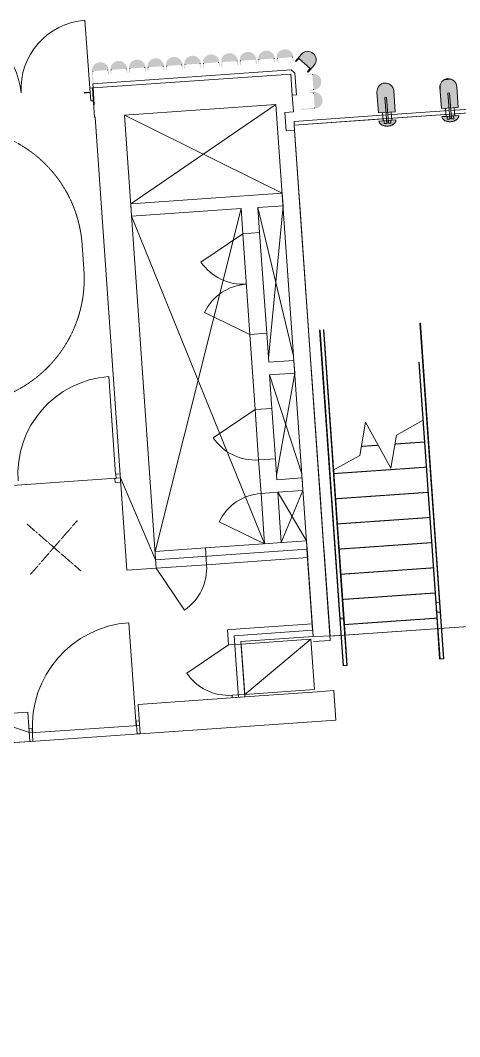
# Model space of a CAD drawing. Header units: millimetres. Extents: x 306 to 836129804, y -168137 to 818603917.
# Drawn here: x 833824092 to 833829312, y 817954730 to 817966816 of the extents above; entities that cross this region are included whole.
import ezdxf

# ---------------------------------------------------------------- set-up
doc = ezdxf.new("R2010")
doc.units = ezdxf.units.MM
doc.header["$LTSCALE"] = 3
doc.linetypes.add('HIDDEN', pattern=[0.375, 0.25, -0.125])
doc.linetypes.add('Overhead', pattern=[1.7999999999999998, 1.2, -0.6])
for name, color, linetype, lineweight in [('A-000-M_MASS', 251, 'Continuous', 13), ('A-010-M_LINE', 251, 'Continuous', 13), ('A-200-M_WALL_EXT', 251, 'Continuous', 13), ('A-200-M_WALL_INT', 251, 'Continuous', 13), ('A-214-M_CURT_WALL', 251, 'Continuous', 13), ('A-215-M_CURT_PANEL', 251, 'Continuous', 13), ('A-242-M_STAIR', 251, 'Continuous', 13), ('A-242-MB_STAIR', 251, 'Continuous', 13), ('A-325-M_DOOR', 251, 'Continuous', 13), ('A-325-M_DOOR__FRAME', 251, 'Continuous', 13), ('A-770-ME_FFE_SA', 251, 'Continuous', 13), ('A-770-MH_FFE_SA', 251, 'Overhead', 13), ('A-810-M_ROOMS', 251, 'Continuous', 13), ('Z-060-M_DETAIL', 253, 'Continuous', 5), ('Z-060-M_LINE_MEDIUM', 253, 'Continuous', 9)]:
    doc.layers.add(name, color=color, linetype=linetype, lineweight=lineweight)
doc.layers.add('UAJ-00XREF', color=7, linetype='Continuous')
doc.layers.get('A-770-ME_FFE_SA').off()
pattern_1 = [(45, (0, 0), (-898.0256121069153, 898.0256121069154), []), (45, (317.5, 0), (1.13686837721616e-13, 1796.051224213831), []), (45, (-317.5, 0), (1.13686837721616e-13, 1796.051224213831), [])]

# ---------------------------------------------------------------- blocks, each defined once
blk = doc.blocks.new('System Panel - ARC_Glazed-33040124-0300')
at = {"layer": 'A-215-M_CURT_PANEL', "lineweight": 9}
for p, q in [((-365.0000000000005, 44), (364.9999999999981, 44)), ((364.9999999999981, 0), (-365.0000000000005, 0))]:
    blk.add_line(p, q, dxfattribs=at)
blk = doc.blocks.new('System Panel - ARC_Glazed-39743040-0300')
at = {"layer": 'A-215-M_CURT_PANEL', "lineweight": 9}
for p, q in [((-538.7498647432294, 43.99999999999133), (548.7498647432247, 43.99999999999133)), ((548.7498647432247, -8.662937034387142e-12), (-538.7498647432294, -8.662937034387142e-12))]:
    blk.add_line(p, q, dxfattribs=at)
blk = doc.blocks.new('ARC_TFP_FS_HR_DISPLAY - ARC_TFP_FS_HR_800x600 _DEEP_-26280763-0300')
at = {"layer": 'Z-060-M_DETAIL'}
for p, q in [((300.0000000000269, 29.99999999998654), (-299.9999999999745, 859.9999999999908)), ((300.0000000000254, 859.9999999999905), (-299.9999999999745, 859.9999999999894)), ((-299.9999999999745, 859.9999999999894), (-299.999999999973, 29.99999999998776)), ((300.0000000000269, 29.99999999998884), (300.0000000000254, 859.9999999999905)), ((-299.999999999973, 29.99999999998778), (300.0000000000269, 29.99999999998884))]:
    blk.add_line(p, q, dxfattribs=at)
blk = doc.blocks.new('System Panel - ARC_Glazed-39743039-0300')
at = {"layer": 'A-215-M_CURT_PANEL', "lineweight": 9}
for p, q in [((-548.7470405482986, 44.00000000000866), (548.7470405483006, 44.00000000000866)), ((-548.7470405482986, 8.662937034387142e-12), (-548.7470405482986, 44.00000000000866)), ((548.7470405483006, 8.662937034387142e-12), (-548.7470405482986, 8.662937034387142e-12))]:
    blk.add_line(p, q, dxfattribs=at)
blk = doc.blocks.new('Circular Mullion - Type A-25919436-0300')
at = {"layer": 'Z-060-M_DETAIL'}
h = blk.add_hatch(dxfattribs=at)
h.set_pattern_fill('FP_70', color=256, style=0, pattern_type=2)
h.set_pattern_definition([(315, (-27657.878, 44498.751), (502.8943427798726, 502.8943427798727), []), (315, (-27657.878, 43736.751), (502.8943427798726, 502.8943427798727), [])])
h.paths.add_polyline_path([(10.00000000004104, 23.17112352666145), (10.00000000004104, -73.4998712204604), (-9.999999999963075, -73.4998712204604), (-9.999999999963075, 23.17112352666145), (2.598881110316143e-11, 23.17112352666145)], flags=0)
at = {"layer": 'Z-060-M_LINE_MEDIUM', "lineweight": 5}
h = blk.add_hatch(color=256, dxfattribs=at)
h.paths.add_polyline_path([(1.732587406877428e-11, 90.00000001583271), (34.6894198732572, 85.54322691699576), (39.99999999979166, 84.43287167321083), (65.22471225430509, 73.26044436054099), (84.64927372088019, 58.56363815569648), (94.47063019780686, 44.92523720622949), (100.0000000000119, 23.17112352666145), (-99.82747561821184, 24.34061354429573), (-94.47063019778086, 44.92523720617751), (-80.73237465315644, 62.67560979330415), (-61.54927534274319, 75.76913268957018), (-34.68941987334383, 85.54322691699576), (-20.18908384257627, 88.575009465198)], flags=0)
h.paths.add_polyline_path([(100.0000000000726, -73.4998712204604), (100.0000000000726, -323.4998712204383), (96.59112935839883, -349.381584404035), (86.59778810531371, -373.4992455718178), (70.6994341217074, -394.2090690388694), (49.96666465780684, -410.1024115989132), (25.74368737775503, -420.0924538493915), (0.02095546628165721, -423.4789157503048), (-25.85552537013755, -420.0722124194056), (-49.96856680048818, -410.0842636288739), (-70.67490489995694, -394.1957315828998), (-86.5634369458878, -373.4893934834657), (-96.55138573640214, -349.3763520531151), (-99.95734983799785, -323.5054862207891), (-99.95808906730133, -323.4046191007887), (-99.95808906730133, -73.4998712204604), (75.4144642438087, -73.4998712204604)], flags=0)
at = {"layer": 'Z-060-M_DETAIL'}
for p, q in [((-99.99999999997624, 23.17112352671397), (99.99999999997627, 23.17112352671336)), ((-51.68860321944264, -73.49987121655433), (-51.68860321944249, 23.17112352671378)), ((-10.00000000000091, 57.49999997706639), (-39.47461526813395, 57.49999997706639)), ((-39.47461526813395, 57.49999997706639), (-39.47461526813395, 23.17112352671354)), ((-39.47461526813396, 23.17112352671354), (-10.00000000000092, 23.17112352671354)), ((-10.00000000000092, 23.17112352671354), (-10.00000000000091, 57.49999997706639)), ((39.47461526813277, 57.49999997706622), (9.999999999999723, 57.49999997706622)), ((9.999999999999723, 57.49999997706622), (9.999999999999723, 23.17112352671338)), ((9.999999999999723, 23.17112352671338), (39.47461526813276, 23.17112352671338)), ((39.47461526813276, 23.17112352671338), (39.47461526813277, 57.49999997706622)), ((51.68860321944264, -73.49987121655433), (51.68860321944249, 23.17112352671378)), ((99.9999999999994, -73.49987121655485), (-99.95808906732935, -73.49987121655421)), ((-99.95808906732935, -73.49987121655421), (-99.95808906732977, -323.4998712165687)), ((99.99999999999899, -323.4998712165698), (99.9999999999994, -73.49987121655485))]:
    blk.add_line(p, q, dxfattribs=at)
for centre, radius, start, end in [((-44.890507773101, 20.74339575462831), 55.16294041872118, 130.522409001306, 177.4775909986924), ((-10.94259742442596, -18.97303552589808), 107.4109598137418, 105.6955389743651, 130.5224090013057), ((0.3943305912752189, -59.31749932566998), 149.3180200318518, 90.1513113077056, 105.6955389743648), ((-0.3943305912753711, -59.31749932567076), 149.3180200318525, 74.3044610256348, 89.84868869229396), ((10.9425974244245, -18.97303552590065), 107.4109598137446, 49.47759099869416, 74.30446102563411), ((44.89050777310097, 20.74339575462838), 55.16294041872113, 2.522409001306499, 49.47759099869349), ((0.0209554663346331, -323.4998712165689), 99.97904453366445, 179.9999999999999, 359.9999999999991)]:
    blk.add_arc(centre, radius, start, end, dxfattribs=at)
at = {"layer": 'Z-060-M_LINE_MEDIUM'}
for p, q in [((9.999999999999698, 52.50012878340229), (-10.00000000000091, 52.50012878340229)), ((-10.00000000000091, 52.50012878340229), (-10.00000000000091, -252.4999025251599)), ((9.999999999999698, -252.4999025251599), (9.999999999999698, 52.5001287834023)), ((-10.00000000000091, -252.4999025251599), (9.999999999999698, -252.4999025251599))]:
    blk.add_line(p, q, dxfattribs=at)
blk = doc.blocks.new('Circular Mullion - CERAMIC_MULLIONS LEARNING CENTER-29521300-0300')
at = {"layer": 'Z-060-M_DETAIL'}
h = blk.add_hatch(dxfattribs=at)
h.set_pattern_fill('FP_71', color=256, style=0, pattern_type=2)
h.set_pattern_definition([(315, (-27657.878, 44498.751), (141.4213562373095, 141.4213562373095), [])])
h.paths.add_polyline_path([(94.80974014926271, 44.00010708361156), (99.13064840057874, 31.77434472728151), (96.0501637970547, 40.61609173254069)], flags=0)
h.paths.add_polyline_path([(70.6994341217074, -394.2090690388694), (75.4144642438087, -388.0736369808294), (70.71067811872659, -394.2105493391475)], flags=0)
h.paths.add_polyline_path([(-99.95808906730133, -73.4998712204604), (-99.95808906730133, -323.5053888993966), (-93.65821947895763, -356.3610732700491), (-86.55009949002213, -373.5067751943738), (-70.64418573457786, -394.2193032275781), (-49.88969454236248, -410.1169335879194), (-25.70177644492317, -420.0924538493915), (0.02095546628165721, -423.4789157503048), (25.89743630283081, -420.0722124194056), (50.0104777331901, -410.0842636288566), (49.97137428970498, -410.1142687563719), (25.8566090161775, -420.0957840643266), (-0.1591725988399503, -423.4789157503048), (-25.96583082791963, -420.0576904303647), (-50.08826633402268, -410.0346824586759), (-70.78955037048502, -394.1077610193298), (-86.65784098642132, -373.3663637425502), (-96.61282405570789, -349.2280268294209), (-99.99999999994262, -323.3434574865898), (-99.99999999994262, -73.4998712204604)], flags=0)
at = {"layer": 'A-214-M_CURT_WALL', "lineweight": 9}
for p, q in [((-100.0000000000005, 22.50012877897782), (-10.00000000000052, 22.50012877897753)), ((9.999999999999503, 22.50012879486253), (100.0000000000393, 22.50012879486224))]:
    blk.add_line(p, q, dxfattribs=at)
for centre, radius, start, end in [((-51.36566562329102, 22.61907041885472), 48.63447982017784, 153.7925304166276, 177.9590201828753), ((-51.36566562329102, 22.61907041885472), 48.63447982017785, 147.1683297927013, 150.7997914314532), ((-32.8585575389156, 10.6775695195554), 70.65974924814888, 125.0085562816213, 130.3805405187046), ((-9.628265076056904, -22.48818389875083), 111.1518927788864, 120.1410935323294, 125.0085562816202), ((-9.628265076056904, -22.48818389875083), 111.1518927788864, 108.215754061516, 116.613616184744), ((0.6958148044913709, -61.65317019035654), 151.6547664621401, 100.5508064285576, 104.7675096357938), ((0.6958148044913709, -61.65317019035654), 151.6547664621401, 90.26288254847793, 97.51519609213588), ((-0.6958148044913709, -61.65317019035654), 151.6547664621401, 82.48480390786256, 89.73711745152028), ((-0.6958148044913709, -61.65317019035654), 151.65476646214, 75.23249036420486, 79.44919357179992), ((9.628265076056904, -22.48818389875083), 111.1518927788863, 63.38638381531918, 71.78424593890666), ((9.628265076056904, -22.48818389875083), 111.1518927788863, 54.99144371837841, 59.85890646758071), ((32.8585575389156, 10.6775695195554), 70.65974924814891, 49.61945948136208, 54.99144371837755), ((51.36566562329102, 22.61907041885472), 48.63447982017777, 29.20020856655209, 32.8316702072964), ((51.36566562329102, 22.61907041885472), 48.63447982017779, 2.040979795054851, 26.20746958592857)]:
    blk.add_arc(centre, radius, start, end, dxfattribs=at)
blk = doc.blocks.new('Circular Mullion - Type A-V116-0300')
at = {"layer": 'Z-060-M_DETAIL'}
h = blk.add_hatch(dxfattribs=at)
h.set_pattern_fill('FP_72', color=256, style=0, pattern_type=2)
h.set_pattern_definition([(315, (-28407.878, 44498.751), (502.8943427798726, 502.8943427798727), []), (315, (-28407.878, 43736.751), (502.8943427798726, 502.8943427798727), [])])
h.paths.add_polyline_path([(10.00000000001505, 23.17112352666145), (10.00000000001505, -73.4998712204604), (-9.999999999945748, -73.4998712204604), (-9.999999999945748, 23.17112352666145), (3.465174813754857e-11, 23.17112352666145)], flags=0)
at = {"layer": 'Z-060-M_LINE_MEDIUM', "lineweight": 5}
h = blk.add_hatch(color=256, dxfattribs=at)
h.paths.add_polyline_path([(5.197762220632285e-11, 90.00000001583271), (34.68941987330052, 85.54322691699576), (39.99999999978299, 84.43287167322815), (65.22471225431376, 73.26044436054099), (84.64927372065495, 58.5636381559737), (94.4706301978675, 44.92523720610821), (100.0000000000033, 23.17112352666145), (-99.8274756182205, 24.34061354419178), (-94.4706301977722, 44.92523720619484), (-80.73237465317378, 62.67560979330415), (-61.54927534271719, 75.76913268957018), (-34.68941987330918, 85.54322691699576), (-20.18908384257627, 88.57500946521532)], flags=0)
h.paths.add_polyline_path([(100.0000000000726, -73.4998712204604), (100.0000000000726, -323.4998712204383), (96.59112935841615, -349.3815844040523), (86.59778810533103, -373.4992455718351), (70.69943412171607, -394.2090690388694), (49.96666465778952, -410.1024115989132), (25.74368737785899, -420.0924538493915), (0.02095546635962364, -423.4789157503048), (-25.85552537007691, -420.0722124194056), (-49.96856680048818, -410.0842636288739), (-70.67490489987897, -394.1957315829864), (-86.56343694587913, -373.4893934834483), (-96.55138573644545, -349.3763520529938), (-99.95734983798052, -323.5054862207891), (-99.95808906729268, -323.4046191007714), (-99.95808906729268, -73.4998712204604), (10.00000000005837, -73.4998712204604)], flags=0)
at = {"layer": 'Z-060-M_DETAIL'}
for p, q in [((-99.99999999997624, 23.17112352671397), (99.99999999997627, 23.17112352671336)), ((-51.68860321944264, -73.49987121655433), (-51.68860321944249, 23.17112352671378)), ((-10.00000000000091, 57.49999997706639), (-39.47461526813395, 57.49999997706639)), ((-39.47461526813395, 57.49999997706639), (-39.47461526813395, 23.17112352671354)), ((-39.47461526813396, 23.17112352671354), (-10.00000000000092, 23.17112352671354)), ((-10.00000000000092, 23.17112352671354), (-10.00000000000091, 57.49999997706639)), ((39.47461526813277, 57.49999997706622), (9.999999999999723, 57.49999997706622)), ((9.999999999999723, 57.49999997706622), (9.999999999999723, 23.17112352671338)), ((9.999999999999723, 23.17112352671338), (39.47461526813276, 23.17112352671338)), ((39.47461526813276, 23.17112352671338), (39.47461526813277, 57.49999997706622)), ((51.68860321944264, -73.49987121655433), (51.68860321944249, 23.17112352671378)), ((99.9999999999994, -73.49987121655485), (-99.95808906732935, -73.49987121655421)), ((-99.95808906732935, -73.49987121655421), (-99.95808906732977, -323.4998712165687)), ((99.99999999999899, -323.4998712165698), (99.9999999999994, -73.49987121655485))]:
    blk.add_line(p, q, dxfattribs=at)
for centre, radius, start, end in [((-44.890507773101, 20.74339575462831), 55.16294041872118, 130.522409001306, 177.4775909986924), ((-10.94259742442596, -18.97303552589808), 107.4109598137418, 105.6955389743651, 130.5224090013057), ((0.3943305912752189, -59.31749932566998), 149.3180200318518, 90.1513113077056, 105.6955389743648), ((-0.3943305912753711, -59.31749932567076), 149.3180200318525, 74.3044610256348, 89.84868869229396), ((10.9425974244245, -18.97303552590065), 107.4109598137446, 49.47759099869416, 74.30446102563411), ((44.89050777310097, 20.74339575462838), 55.16294041872113, 2.522409001306499, 49.47759099869349), ((0.0209554663346331, -323.4998712165689), 99.97904453366445, 179.9999999999999, 359.9999999999991)]:
    blk.add_arc(centre, radius, start, end, dxfattribs=at)
at = {"layer": 'Z-060-M_LINE_MEDIUM'}
for p, q in [((9.999999999999698, 52.50012878340229), (-10.00000000000091, 52.50012878340229)), ((-10.00000000000091, 52.50012878340229), (-10.00000000000091, -252.4999025251599)), ((9.999999999999698, -252.4999025251599), (9.999999999999698, 52.5001287834023)), ((-10.00000000000091, -252.4999025251599), (9.999999999999698, -252.4999025251599))]:
    blk.add_line(p, q, dxfattribs=at)
blk = doc.blocks.new('Circular Mullion - CERAMIC_MULLIONS LEARNING CENTER-V117-0300')
at = {"layer": 'Z-060-M_DETAIL'}
h = blk.add_hatch(dxfattribs=at)
h.set_pattern_fill('FP_73', color=256, style=0, pattern_type=2)
h.set_pattern_definition([(315, (-28407.878, 44498.751), (141.4213562373095, 141.4213562373095), [])])
h.paths.add_polyline_path([(94.8097401492887, 44.00010708355958), (99.13064840059606, 31.77434472726418), (96.05016379706335, 40.61609173252337)], flags=0)
h.paths.add_polyline_path([(-9.999999999945748, 23.17112352666145), (-9.999999999945748, 22.50012877889403), (-10.09263325283798, 23.17112352666145)], flags=0)
h.paths.add_polyline_path([(-99.99999999994262, -73.4998712204604), (-99.95808906729268, -73.4998712204604), (-99.95808906729268, -323.5053888993966), (-96.54663346422846, -349.3878250530295), (-86.55009948997015, -373.5067751944085), (-70.64418573457786, -394.2193032275781), (-49.88969454223254, -410.1169335879368), (-25.70177644508776, -420.0924538493915), (0.02095546635962364, -423.4789157503048), (25.89743630282214, -420.0722124194056), (50.01047773326807, -410.084263628822), (70.71681583267619, -394.1957315829345), (70.69795381897771, -394.2203130377511), (49.97137428973097, -410.1142687563719), (25.85660901611686, -420.0957840643612), (-0.1591725987619839, -423.4789157503048), (-25.96583082780701, -420.057690430382), (-50.08826633395338, -410.0346824586932), (-70.78955037038106, -394.1077610194164), (-86.657840986404, -373.3663637425502), (-96.61282405572523, -349.2280268293516), (-99.99999999994262, -323.3434574865898)], flags=0)
at = {"layer": 'A-214-M_CURT_WALL', "lineweight": 9}
for p, q in [((-100.0000000000005, 22.50012877897782), (-10.00000000000052, 22.50012877897753)), ((9.999999999999503, 22.50012879486253), (100.0000000000393, 22.50012879486224))]:
    blk.add_line(p, q, dxfattribs=at)
for centre, radius, start, end in [((-51.36566562329102, 22.61907041885472), 48.63447982017784, 153.7925304167177, 177.9590201826545), ((-51.36566562329102, 22.61907041885472), 48.63447982017785, 147.1683297927013, 150.7997914313182), ((-32.8585575389156, 10.6775695195554), 70.6597492481489, 125.0085562816212, 130.3805405186638), ((-9.628265076056904, -22.48818389875083), 111.1518927788864, 120.1410935325034, 125.0085562816202), ((-9.628265076056904, -22.48818389875083), 111.1518927788865, 108.2157540613271, 116.6136161845968), ((0.6958148044913709, -61.65317019035654), 151.6547664621401, 100.550806428008, 104.7675096357938), ((0.6958148044913709, -61.65317019035654), 151.6547664621401, 90.26288254847793, 97.51519609213588), ((-0.6958148044913709, -61.65317019035654), 151.6547664621401, 82.48480390786256, 89.73711745152028), ((-0.6958148044913709, -61.65317019035654), 151.65476646214, 75.23249036420486, 79.44919357070465), ((9.628265076056904, -22.48818389875083), 111.1518927788863, 63.3863838153209, 71.78424593900574), ((9.628265076056904, -22.48818389875083), 111.1518927788863, 54.99144371837841, 59.85890646758596), ((32.8585575389156, 10.6775695195554), 70.6597492481489, 49.61945948108166, 54.99144371837755), ((51.36566562329102, 22.61907041885472), 48.63447982017777, 29.20020856634954, 32.83167020729639), ((51.36566562329102, 22.61907041885472), 48.63447982017779, 2.040979794432479, 26.20746958608607)]:
    blk.add_arc(centre, radius, start, end, dxfattribs=at)
blk = doc.blocks.new('Circular Mullion - Type A_150mm Profile-25928163-0300')
at = {"layer": 'A-214-M_CURT_WALL'}
blk.add_hatch(color=256, dxfattribs=at).paths.add_polyline_path([(-99.99999999999459, 1.732587406877428e-11), (-89.99999999997954, 1.732587406877428e-11), (-89.99999999997954, -49.49999999991078), (90.0000000000142, -49.49999999984148), (90.0000000000142, 6.930349627509713e-11), (100.0000000000292, 6.930349627509713e-11), (99.27232293961792, -55.52725602435044), (93.70053260359354, -82.86393090442725), (86.60254037845762, -99.99999999999459), (70.71067811865728, -120.7106781186806), (50.00000000005794, -136.6025403784636), (17.95941910972619, -147.6355976189579), (-7.144528132050119, -149.0594050273039), (-25.8819045102267, -146.5925826288899), (-50.00000000002328, -136.6025403784289), (-73.91338802573514, -116.5368253058594), (-89.99999999997954, -91.79780690400717), (-96.5925826289013, -75.88190451023266), (-99.99999999999459, -34.35722604694688), (-99.99999999999459, -15.99999999990973)], flags=0)
blk = doc.blocks.new('Circular Mullion - CERAMIC TUBES 150mm-V183-0300')
at = {"layer": 'A-214-M_CURT_WALL', "lineweight": 9}
for centre, radius, start, end in [((-86.99999999999991, -46.49999999992777), 3.000000000000032, 180.0000000000002, 269.9999999999997), ((87.00000000000024, -46.49999999992732), 2.999999999999929, 269.9999999999999, 0)]:
    blk.add_arc(centre, radius, start, end, dxfattribs=at)
blk = doc.blocks.new('Circular Mullion - Type A_150mm Profile-28038416-0300')
at = {"layer": 'A-214-M_CURT_WALL'}
blk.add_hatch(color=256, dxfattribs=at).paths.add_polyline_path([(-99.99999999997726, -15.99999999985776), (-99.99999999997726, 0), (-89.99999999996221, 6.930349627509713e-11), (-89.99999999996221, -49.49999999984148), (90.0000000000142, -49.49999999984148), (90.0000000000142, 115.0000000000778), (100.0000000000292, 115.0000000000778), (100.0000000000292, -49.99999999991933), (93.70053260361088, -82.8639309043926), (86.60254037847494, -99.99999999989063), (70.71067811865728, -120.7106781185073), (50.00000000005794, -136.6025403784289), (17.95941910972619, -147.635597618906), (1.732587406877428e-11, -149.9999999999139), (-25.88190451019204, -146.592582628838), (-49.99999999998863, -136.6025403784463), (-73.91338802556189, -116.536825305998), (-89.99999999996221, -91.79780690400717), (-96.5925826289013, -75.88190451018068), (-99.99999999997726, -49.49999999984148), (-99.99999999997726, -19.6835494208116)], flags=0)
blk = doc.blocks.new('Circular Mullion - CERAMIC TUBES 150mm_End Cap_Left_-V191-0300')
at = {"layer": 'A-214-M_CURT_WALL', "lineweight": 9}
for centre, radius, start, end in [((-87.00000000000014, -46.49999999992583), 2.999999999999915, 180.0000000000003, 270.0000000000007), ((87.00000000000001, -46.49999999992628), 3.000000000000028, 270.0000000000007, 0)]:
    blk.add_arc(centre, radius, start, end, dxfattribs=at)
blk = doc.blocks.new('Circular Mullion - Type A-25928776-0300')
at = {"layer": 'A-214-M_CURT_WALL'}
blk.add_hatch(color=256, dxfattribs=at).paths.add_polyline_path([(-99.99999999987331, -0.2301613650054151), (-89.99999999991023, -0.2301613650054151), (-89.99999999990158, -49.49999999989345), (90.00000000010083, -47.37867965634396), (90.00000000011815, 1.732587406877428e-11), (100.0000000001332, -3.465174813754857e-11), (100.0000000001245, -109.2898029645502), (96.59258262894461, -135.1717074748982), (86.60254037845762, -159.2898029646775), (63.85217220866767, -185.2631977652405), (50.00000000014457, -195.8923433429905), (25.8819045103653, -205.8823855934862), (9.529230737825856e-11, -209.2898029645968), (-25.88190451015739, -205.8823855934862), (-55.31443440119067, -191.814434401073), (-70.71067811856199, -180.0004810832249), (-86.60254037836232, -159.2898029645735), (-96.59258262882334, -135.1717074748289), (-99.99999999985599, -109.2898029645676), (-99.99999999989063, -38.15701349298433)], flags=0)
at = {"layer": 'Z-060-M_DETAIL'}
for p, q in [((99.99999999999555, 5.431255445387251e-12), (89.99999999998367, 5.380496048701389e-12)), ((89.99999999998367, 5.380496048701389e-12), (89.99999999998374, -49.49999999989102)), ((99.99999999999572, -109.2898029645616), (99.99999999999555, 5.431255445387251e-12)), ((-90.00000000002105, -0.2301613650025556), (-100.0000000000021, -0.2301613650026064)), ((-100.0000000000021, -0.2301613650025895), (-100.0000000000019, -109.2898029645606)), ((-90.00000000002098, -49.49999999989102), (-90.00000000002105, -0.2301613650025556)), ((89.99999999998371, -49.49999999989102), (-90.00000000002098, -49.49999999989102))]:
    blk.add_line(p, q, dxfattribs=at)
blk.add_arc((-2.37384778500882e-11, -109.2898029645611), 100.0000000000196, 180.0000000000001, 5.088887490341627e-14, dxfattribs=at)
blk = doc.blocks.new('Circular Mullion - CERAMIC TUBES 209mm-V189-0300')
at = {"layer": 'A-214-M_CURT_WALL', "lineweight": 9}
blk.add_line((-92.99999999997797, 0), (-97.00000000005055, 0), dxfattribs=at)
for centre, radius, start, end in [((-86.99999999999784, -46.49999999985055), 3.000000000023135, 194.9999999999997, 270.0000000000002), ((86.99999999997871, -46.49999999986808), 3.000000000005041, 269.9999999999991, 344.9999999999995)]:
    blk.add_arc(centre, radius, start, end, dxfattribs=at)
blk = doc.blocks.new('Circular Mullion - CERAMIC TUBES 150mm-V182-0300')
at = {"layer": 'A-214-M_CURT_WALL', "lineweight": 9}
for centre, radius, start, end in [((-86.99999999999991, 46.49999999992374), 3.000000000000024, 90.00000000000101, 179.9999999999237), ((87.00000000000024, 46.49999999992328), 2.999999999999929, 7.762249718601298e-11, 90.0000000000011)]:
    blk.add_arc(centre, radius, start, end, dxfattribs=at)
blk = doc.blocks.new('Circular Mullion - CERAMIC TUBES 150mm_End Cap_Left_-V186-0300')
at = {"layer": 'A-214-M_CURT_WALL', "lineweight": 9}
for centre, radius, start, end in [((-87.00000000000014, 46.49999999992179), 2.999999999999914, 90.000000000001, 179.9999999999242), ((87.00000000000001, 46.49999999992225), 3.00000000000004, 7.69439788539654e-11, 90.00000000000014)]:
    blk.add_arc(centre, radius, start, end, dxfattribs=at)
blk = doc.blocks.new('LEARNING CENTRE STAIRS GUARDRAIL - LEARNING CENTRE STAIRS GUARDRAIL-31196317-0300')
at = {"layer": 'A-000-M_MASS'}
h = blk.add_hatch(dxfattribs=at)
h.set_pattern_fill('FP_127', color=256, style=0, pattern_type=2)
h.set_pattern_definition(pattern_1)
h.paths.add_polyline_path([(26685.38397968617, 38601.18184412707), (26685.38397968616, 42043.68184325844), (26680.38397968616, 42043.68184325844), (26680.38397968616, 38601.18184412707)], flags=0)
h = blk.add_hatch(dxfattribs=at)
h.set_pattern_fill('FP_127', color=256, style=0, pattern_type=2)
h.set_pattern_definition(pattern_1)
h.paths.add_polyline_path([(26725.38397968617, 38601.18184412707), (26730.38397968618, 38601.1818441271), (26730.38397968618, 42043.68184325844), (26725.38397968615, 42043.68184325844), (26725.38397968615, 38831.18962974574)], flags=0)
h = blk.add_hatch(dxfattribs=at)
h.set_pattern_fill('FP_127', color=256, style=0, pattern_type=2)
h.set_pattern_definition(pattern_1)
h.paths.add_polyline_path([(27880.38397968615, 38601.18184412707), (27880.38397968615, 42043.68184325844), (27875.38397968622, 42043.68184325844), (27875.38397968618, 38601.18184412707)], flags=0)
h = blk.add_hatch(dxfattribs=at)
h.set_pattern_fill('FP_127', color=256, style=0, pattern_type=2)
h.set_pattern_definition(pattern_1)
h.paths.add_polyline_path([(27830.38397968622, 38601.18184405139), (27835.38397968617, 38601.18184405139), (27835.38397968615, 41582.38787489345), (27830.38397968622, 41582.38787489345), (27830.38397968622, 38831.18962974574)], flags=0)
h = blk.add_hatch(dxfattribs=at)
h.set_pattern_fill('FP_127', color=256, style=0, pattern_type=2)
h.set_pattern_definition(pattern_1)
h.paths.add_polyline_path([(27875.38397968618, 38601.1818441271), (27875.38397968618, 38714.1046606649), (27835.38397968617, 38714.1046606649), (27835.38397968617, 38601.1818441271)], flags=0)
at = {"layer": 'A-000-M_MASS', "lineweight": 18}
for p, q in [((26680.38397968614, 38601.18184412704), (26680.38397968614, 42043.68184325839)), ((26680.38397968614, 42043.68184325839), (26685.38397968614, 42043.68184325839)), ((26685.38397968614, 42043.68184325839), (26685.38397968614, 38601.18184412704)), ((26725.38397968614, 38601.18184412704), (26725.38397968615, 42043.6818432584)), ((26725.38397968615, 42043.6818432584), (26730.38397968615, 42043.6818432584)), ((26730.38397968615, 42043.6818432584), (26730.38397968614, 38601.18184412704)), ((27875.38397968615, 42043.68184325838), (27875.38397968615, 38601.18184412704)), ((27875.38397968615, 42043.68184325838), (27880.38397968615, 42043.68184325838)), ((27880.38397968615, 38601.18184412704), (27880.38397968615, 42043.68184325838)), ((27830.38397968614, 38601.18184405135), (27830.38397968615, 41582.3878748934)), ((27830.38397968615, 41582.3878748934), (27835.38397968615, 41582.3878748934)), ((27835.38397968615, 41582.3878748934), (27835.38397968614, 38601.18184405135)), ((27835.38397968615, 38601.18184412704), (27835.38397968615, 38714.10466066483)), ((27835.38397968615, 38714.10466066483), (27875.38397968615, 38714.10466066483)), ((27875.38397968615, 38714.10466066483), (27875.38397968615, 38601.18184412704)), ((26680.38397968614, 38601.18184412704), (26685.38397968614, 38601.18184412704)), ((26685.38397968614, 38601.18184412704), (26685.38397968614, 38612.47412578083)), ((26685.38397968614, 38612.47412578083), (26725.38397968614, 38612.47412578083)), ((26685.38397968614, 38601.18184412705), (26725.38397968614, 38601.18184412705)), ((26725.38397968614, 38612.47412578083), (26725.38397968614, 38601.18184412704)), ((26725.38397968614, 38601.18184412704), (26730.38397968614, 38601.18184412704)), ((27830.38397968614, 38601.18184405135), (27835.38397968614, 38601.18184405135)), ((27835.38397968615, 38601.18184412705), (27875.38397968615, 38601.18184412705)), ((27875.38397968615, 38601.18184412704), (27880.38397968614, 38601.18184412704))]:
    blk.add_line(p, q, dxfattribs=at)
at = {"layer": 'A-000-M_MASS'}
for p, q in [((26680.38397968614, 38045.10284290885), (26680.38397968614, 38601.18184412704)), ((26685.38397968614, 38045.10284290885), (26685.38397968614, 38601.18184412704)), ((26685.38397968614, 38601.18184412704), (26685.38397968614, 38045.10284290885)), ((26725.38397968614, 38045.10284290885), (26725.38397968614, 38601.18184412704)), ((26725.38397968614, 38601.18184412704), (26725.38397968614, 38045.10284290885)), ((26730.38397968614, 38601.18184412704), (26730.38397968614, 38045.10284290885)), ((27830.38397968614, 38045.10284290886), (27830.38397968614, 38601.18184405135)), ((27835.38397968615, 38045.10284290886), (27835.38397968615, 38601.18184412704)), ((27835.38397968614, 38601.18184405135), (27835.38397968614, 38045.10284290886)), ((27875.38397968615, 38601.18184412704), (27875.38397968615, 38045.10284290886)), ((27875.38397968615, 38045.10284290886), (27875.38397968615, 38601.18184412704)), ((27880.38397968615, 38601.18184412704), (27880.38397968614, 38045.10284290886)), ((26680.38397968614, 38045.10284290885), (26685.38397968614, 38045.10284290885)), ((26725.38397968614, 38045.10284290885), (26685.38397968614, 38045.10284290885)), ((26725.38397968614, 38045.10284290885), (26730.38397968614, 38045.10284290885)), ((27830.38397968614, 38045.10284290886), (27835.38397968614, 38045.10284290886)), ((27875.38397968615, 38045.10284290886), (27835.38397968615, 38045.10284290886)), ((27875.38397968615, 38045.10284290886), (27880.38397968614, 38045.10284290886))]:
    blk.add_line(p, q, dxfattribs=at)
blk = doc.blocks.new('ARC_FLOOR ACCESS PANEL - ARC_FLOOR ACCESS PANEL 600X600-41331454-0300')
at = {"layer": 'A-770-MH_FFE_SA'}
for p, q in [((299.9999999999976, -300), (-300.0000000000025, 300)), ((299.9999999999976, 300), (-300.0000000000025, -300))]:
    blk.add_line(p, q, dxfattribs=at)
blk = doc.blocks.new('3A35X-MAGP-P-MP-00')
at = {"layer": 'A-010-M_LINE'}
for p, q in [((834407062.3873396, 817966227.0472301), (834404705.0214643, 817966062.2492768)), ((834404708.5083379, 817966012.3710078), (834407057.3545576, 817966176.5733719)), ((834407057.3545576, 817966176.5733719), (834407074.8907107, 817965925.7260289)), ((834407106.6372374, 817966188.579901), (834407062.3873396, 817966227.0472301)), ((834407124.7689797, 817965929.2129024), (834407106.6372374, 817966188.579901)), ((834404705.0214643, 817966062.2492768), (834404708.5083379, 817966012.3710078)), ((834407074.8907107, 817965925.7260289), (834407124.7689797, 817965929.2129024)), ((834405155.6373663, 817964635.1997651), (834406882.2495975, 817965813.4779965)), ((834406955.8226289, 817964761.0465206), (834405082.064335, 817965687.631241)), ((834405444.6991806, 817960500.2912706), (834406467.5005587, 817964576.5429785)), ((834406667.0136346, 817964590.4904726), (834407091.4620085, 817962820.7818598)), ((834406792.1923937, 817962799.8606185), (834406966.2832494, 817964611.4117137)), ((834406746.1017525, 817960591.2692908), (834405166.0979868, 817964485.5649582)), ((834406889.8248521, 817961403.269088), (834407105.4095026, 817962621.2687839)), ((834407189.0944669, 817961424.1903292), (834406806.1398877, 817962600.3475428)), ((834407244.8844432, 817960626.138026), (834406903.7723461, 817961203.7560122)), ((834406945.6148283, 817960605.2167848), (834407203.041961, 817961224.6772534))]:
    blk.add_line(p, q, dxfattribs=at)
at = {"layer": 'A-010-M_LINE', "linetype": 'HIDDEN'}
blk.add_line((834404578.6060368, 817964148.5795575), (834404599.5257244, 817963849.3321656), dxfattribs=at)
for centre, start, end in [((834403082.2579683, 817964043.973352), 3.998906433197031, 93.84073853564777), ((834403103.1776559, 817963744.72596), 274.1570775633639, 3.998906433197031)]:
    blk.add_arc(centre, 1500, start, end, dxfattribs=at)
at = {"layer": 'A-200-M_WALL_EXT', "lineweight": 13}
for p, q in [((834404703.0217311, 817966011.9874531), (834404708.5083377, 817966012.371009)), ((834404727.4298457, 817965662.8395705), (834404703.0217311, 817966011.9874531)), ((834407074.8907118, 817965925.726029), (834407088.8061578, 817965726.6713873)), ((834406882.2495975, 817965813.4779965), (834405082.0643362, 817965687.6312411)), ((834406882.2495975, 817965813.4779965), (834407324.3851594, 817959488.9134941)), ((834404732.9164536, 817965663.2231265), (834404727.4298457, 817965662.8395705)), ((834405109.4987932, 817960276.3700802), (834404732.9164536, 817965663.2231265)), ((834405082.0643362, 817965687.6312411), (834405458.6466758, 817960300.7781949)), ((834407088.8061578, 817965726.6713873), (834406989.0496199, 817965719.6976402)), ((834407004.3918635, 817965500.2332568), (834406989.0496199, 817965719.6976402)), ((834407104.1484013, 817965507.207004), (834407004.3918635, 817965500.2332568)), ((834407104.1484013, 817965507.207004), (834407528.0824833, 817959443.0070665)), ((834405458.6466758, 817960300.7781949), (834405109.4987932, 817960276.3700802)), ((834407528.0824833, 817959443.0070665), (834407328.5694075, 817959429.0595725)), ((834405243.3892732, 817958681.825151), (834406512.5056639, 817958770.5461196)), ((834407569.8547677, 817958845.4719893), (834407370.3416919, 817958831.5244952)), ((834407569.9249655, 817958844.467838), (834407569.8547677, 817958845.4719893)), ((834407569.9249655, 817958844.467838), (834407594.3330802, 817958495.3199555)), ((834405243.3892732, 817958681.825151), (834405267.7973878, 817958332.6772684)), ((834398292.5669415, 817958195.9093641), (834403932.5883653, 817958590.190115)), ((834403932.5883653, 817958590.190115), (834403956.9964799, 817958241.0422323)), ((834407594.3330802, 817958495.3199555), (834405267.7973878, 817958332.6772684)), ((834398316.9750562, 817957846.7614815), (834403956.9964799, 817958241.0422323))]:
    blk.add_line(p, q, dxfattribs=at)
at = {"layer": 'A-200-M_WALL_INT'}
for p, q in [((834404708.5083379, 817966012.3710079), (834404701.5253813, 817966011.8828456)), ((834404715.4728755, 817965812.3697699), (834404701.5253813, 817966011.8828456)), ((834404722.4558331, 817965812.8579322), (834404708.508339, 817966012.3710079)), ((834404722.4558331, 817965812.8579322), (834404715.4728755, 817965812.3697699)), ((834405155.6373663, 817964635.1997651), (834406955.8226277, 817964761.0465205)), ((834406966.2832482, 817964611.4117136), (834406955.8226277, 817964761.0465205)), ((834405166.0979868, 817964485.5649582), (834405155.6373663, 817964635.1997651)), ((834406467.5005587, 817964576.5429785), (834405166.0979868, 817964485.5649582)), ((834406467.5005587, 817964576.5429785), (834406488.4217998, 817964277.2733648)), ((834406966.2832482, 817964611.4117136), (834406667.0136346, 817964590.4904726)), ((834406667.0136346, 817964590.4904726), (834406687.9348756, 817964291.2208589)), ((834406687.9348756, 817964291.2208589), (834406488.4217998, 817964277.2733648)), ((834406572.1067642, 817963080.19491), (834406488.4217998, 817964277.2733648)), ((834406687.9348756, 817964291.2208589), (834406771.61984, 817963094.1424042)), ((834406771.61984, 817963094.1424042), (834406572.1067642, 817963080.19491)), ((834406795.6792672, 817962749.9823495), (834406771.61984, 817963094.1424042)), ((834406634.5218, 817962187.3738971), (834406572.1067642, 817963080.19491)), ((834406795.6792672, 817962749.9823495), (834407094.9488808, 817962770.9035907)), ((834407105.4095014, 817962621.2687838), (834407094.9488808, 817962770.9035907)), ((834406806.1398877, 817962600.3475428), (834407105.4095014, 817962621.2687838)), ((834406834.0348759, 817962201.3213911), (834406806.1398877, 817962600.3475428)), ((834406834.0348759, 817962201.3213911), (834406634.5218, 817962187.3738971)), ((834406676.3642823, 817961588.8346697), (834406634.5218, 817962187.3738971)), ((834406834.0348759, 817962201.3213911), (834406875.8773581, 817961602.7821639)), ((834406875.8773581, 817961602.7821639), (834406676.3642823, 817961588.8346697)), ((834406704.2592704, 817961189.8085182), (834406676.3642823, 817961588.8346697)), ((834406893.3117256, 817961353.3908191), (834406875.8773581, 817961602.7821639)), ((834406893.3117256, 817961353.3908191), (834407192.5813392, 817961374.3120601)), ((834407203.0419599, 817961224.6772534), (834407192.5813392, 817961374.3120601)), ((834406903.7723461, 817961203.7560122), (834406704.2592704, 817961189.8085182)), ((834406746.1017525, 817960591.2692908), (834406704.2592704, 817961189.8085182)), ((834406903.7723461, 817961203.7560122), (834407203.0419599, 817961224.6772534)), ((834406903.7723461, 817961203.7560122), (834406945.6148283, 817960605.2167848)), ((834407244.884442, 817960626.138026), (834406043.238408, 817960542.1337528)), ((834407258.8319361, 817960426.6249502), (834407244.884442, 817960626.138026)), ((834406043.238408, 817960542.1337528), (834405444.6991806, 817960500.2912706)), ((834406057.185902, 817960342.620677), (834406043.238408, 817960542.1337528)), ((834406057.185902, 817960342.620677), (834407258.8319361, 817960426.6249502)), ((834405458.6466758, 817960300.7781949), (834406057.185902, 817960342.620677)), ((834406456.0183117, 817959578.5740764), (834407313.9245377, 817959638.5483009)), ((834407313.9245377, 817959638.5483009), (834407324.3851582, 817959488.913494)), ((834406456.0183117, 817959578.5740764), (834406306.3835049, 817959568.1134558)), ((834406318.9362496, 817959388.5516876), (834406306.3835049, 817959568.1134558)), ((834406468.5710564, 817959399.0123081), (834406318.9362496, 817959388.5516876)), ((834406510.4135386, 817958800.4730808), (834406360.7787318, 817958790.0124602)), ((834406360.7787318, 817958790.0124602), (834406362.8708559, 817958760.0854989)), ((834406512.5056627, 817958770.5461195), (834406362.8708559, 817958760.0854989))]:
    blk.add_line(p, q, dxfattribs=at)
at = {"layer": 'A-242-M_STAIR', "linetype": 'Overhead'}
for p, q in [((834407896.6905664, 817961749.3444991), (834408097.1010971, 817961763.3547322)), ((834408297.511628, 817961777.3649652), (834408646.312266, 817961801.7488048)), ((834407569.9115902, 817961425.7679738), (834408667.233507, 817961502.4791912)), ((834407590.8328314, 817961126.4983602), (834408688.1547482, 817961203.2095776)), ((834407611.7540724, 817960827.2287464), (834408709.0759892, 817960903.9399638)), ((834407632.6753135, 817960527.9591328), (834408729.9972303, 817960604.6703502)), ((834407653.5965546, 817960228.689519), (834408750.9184715, 817960305.4007365)), ((834407674.5177957, 817959929.4199054), (834408771.8397125, 817960006.1311228)), ((834407695.4390368, 817959630.1502917), (834408792.7609537, 817959706.8615091))]:
    blk.add_line(p, q, dxfattribs=at)
at = {"layer": 'A-242-M_STAIR'}
for p, q in [((834407896.6905664, 817961749.3444991), (834408097.1010971, 817961763.3547322)), ((834408297.511628, 817961777.3649652), (834408646.312266, 817961801.7488048)), ((834407569.9115902, 817961425.7679738), (834408667.233507, 817961502.4791912)), ((834407590.8328314, 817961126.4983602), (834408688.1547482, 817961203.2095776)), ((834407611.7540724, 817960827.2287464), (834408709.0759892, 817960903.9399638)), ((834407632.6753135, 817960527.9591328), (834408729.9972303, 817960604.6703502)), ((834407653.5965546, 817960228.689519), (834408750.9184715, 817960305.4007365)), ((834407674.5177957, 817959929.4199054), (834408771.8397125, 817960006.1311228)), ((834407695.4390368, 817959630.1502917), (834408792.7609537, 817959706.8615091))]:
    blk.add_line(p, q, dxfattribs=at)
at = {"layer": 'A-242-MB_STAIR'}
for p, q in [((834407945.6032975, 817962036.6762767), (834407878.4438615, 817961642.1564925)), ((834408248.5988967, 817961490.0331876), (834407945.6032975, 817962036.6762767)), ((834408632.15863, 817962059.9286413), (834408315.7583327, 817961884.5529718)), ((834408315.7583327, 817961884.5529718), (834408248.5988967, 817961490.0331876)), ((834407878.4438615, 817961642.1564925), (834407562.0435641, 817961466.780823))]:
    blk.add_line(p, q, dxfattribs=at)
at = {"layer": 'A-325-M_DOOR'}
for p, q in [((834404668.6057239, 817966009.5815091), (834404612.2236416, 817966816.1036407)), ((834406488.4217998, 817964277.2733648), (834405990.9928648, 817963941.7670987)), ((834406572.1067642, 817963080.19491), (834406032.835347, 817963343.2278713)), ((834404976.4297363, 817961419.8741789), (834404895.3947957, 817962579.0451492)), ((834406634.5218, 817962187.3738971), (834406137.0928651, 817961851.8676308)), ((834406746.1017525, 817960591.2692908), (834406206.8303354, 817960854.3022519)), ((834405458.6466748, 817960300.7781948), (834405794.1529409, 817959803.3492599)), ((834405221.4789243, 817958421.6637843), (834405135.4228859, 817959652.6594619)), ((834406318.9362496, 817959388.5516876), (834405821.5073147, 817959053.0454214))]:
    blk.add_line(p, q, dxfattribs=at)
at = {"layer": 'A-325-M_DOOR', "lineweight": 9}
for p, q in [((834404701.5253813, 817966011.8828456), (834404671.59842, 817966009.7907215)), ((834404671.59842, 817966009.7907215), (834404674.8760811, 817965962.9051487)), ((834404674.8760811, 817965962.9051487), (834404605.0465046, 817965958.0235258)), ((834404605.0465046, 817965958.0235258), (834404605.5346669, 817965951.0405682)), ((834404605.5346669, 817965951.0405682), (834404675.3642434, 817965955.9221911)), ((834404675.3642434, 817965955.9221911), (834404682.1985155, 817965858.160784)), ((834404682.1985155, 817965858.160784), (834404712.1254768, 817965860.2529081)), ((834404979.4224323, 817961420.0833913), (834405029.3007025, 817961423.5702649)), ((834404983.1185182, 817961367.2124262), (834404979.4224323, 817961420.0833913)), ((834404968.1550376, 817961366.1663642), (834404983.1185182, 817961367.2124262)), ((834404971.4326987, 817961319.2807914), (834404968.1550376, 817961366.1663642)), ((834405036.2744495, 817961323.813727), (834404971.4326987, 817961319.2807914))]:
    blk.add_line(p, q, dxfattribs=at)
at = {"layer": 'A-325-M_DOOR'}
for centre, radius, start, end in [((834404669.2022779, 817966001.0480531), 817.0447819728046, 93.99890643319704, 183.3990221487271), ((834403039.1804487, 817965887.0970266), 817.0447819728067, 4.598791937435016, 93.99890643319704), ((834406488.4217998, 817964277.2733648), 599.9999999999997, 213.998909261936, 273.998906433197), ((834406572.1067642, 817963080.19491), 600.0000000000007, 93.99890643319704, 153.9989109727404), ((834404976.4297363, 817961419.8741789), 1162.000000000009, 93.99890643319704, 183.998906433197), ((834406634.5218, 817962187.3738971), 599.9999999999997, 213.998909261936, 273.998906433197), ((834406746.1017525, 817960591.2692908), 600.0000000000007, 93.99890643319704, 153.9989109727404), ((834405458.6466748, 817960300.7781948), 599.9999999999997, 303.998909261936, 3.998906433197031), ((834406318.9362496, 817959388.5516876), 599.9999999999995, 213.998909261936, 273.998906433197)]:
    blk.add_arc(centre, radius, start, end, dxfattribs=at)
at = {"layer": 'A-325-M_DOOR__FRAME'}
for p, q in [((834403983.3063023, 817958395.2524562), (834403946.3963845, 817958392.6721699)), ((834403993.9063977, 817958243.6225187), (834403983.3063023, 817958395.2524562)), ((834405257.1972911, 817958484.3072058), (834405220.2873721, 817958481.7269194)), ((834405220.2873721, 817958481.7269194), (834405230.8874676, 817958330.0969819)), ((834405230.8874676, 817958330.0969819), (834405267.7973866, 817958332.6772683)), ((834403956.9964799, 817958241.0422323), (834403993.9063977, 817958243.6225187))]:
    blk.add_line(p, q, dxfattribs=at)
blk.add_arc((834405221.4789243, 817958421.6637843), 1234.000000000015, 93.99890643319704, 183.998906433197, dxfattribs=at)
at = {"layer": 'A-810-M_ROOMS', "flags": 128}
blk.add_lwpolyline([(834409848.3146738, 817965762.778147), (834407099.7146527, 817965570.6299266), (834407155.2244544, 817964776.585403), (834407165.9075755, 817964623.7678194), (834407294.3507077, 817962786.442473), (834407305.0338287, 817962633.6248895), (834407391.9831661, 817961389.8509425), (834407402.6662872, 817961237.0333589), (834407444.2862688, 817960641.6769084), (834407458.4562634, 817960438.9810559), (834407513.3263644, 817959654.0871832), (834407524.59561, 817959492.8853334), (834410472.3953991, 817959698.9591453), (834410377.4032632, 817961057.7819647), (834410377.4029932, 817961057.7819458), (834410293.6067786, 817962256.4517876), (834410047.5141717, 817965776.7037196)], close=True, dxfattribs=at)
for points in [[(834403139.0711347, 817962143.5032016), (834403140.6635749, 817962143.6145253), (834403577.9999002, 817962174.1876885), (834403640.7636236, 817961276.3788463), (834405032.7875748, 817961373.6919959)], [(834406437.6882592, 817958765.3158091), (834406386.4312186, 817959498.5263627), (834407317.5634607, 817959563.6196473), (834407250.2668018, 817960526.2702379), (834406852.8320374, 817960498.4864999), (834405451.6729288, 817960400.5347328), (834405032.7875748, 817961373.6919959), (834403640.7636236, 817961276.3788463), (834403303.1827846, 817961252.7793567), (834403159.0415866, 817961140.8595597), (834403270.3990387, 817959547.9377313), (834403284.5690331, 817959345.2418787), (834403340.2477592, 817958548.7809639), (834403963.624559, 817958341.7496421), (834405248.4887671, 817958431.571504)], [(834410419.5148573, 817959695.2623899), (834407577.4761517, 817959496.5820888), (834407564.4982239, 817959495.6748321), (834407324.3851581, 817959488.9134939), (834407322.793771, 817959488.8022437), (834406466.4789321, 817959428.9392693), (834406512.5056626, 817958770.5461195), (834407370.4118898, 817958830.520344), (834407370.341692, 817958831.5244951), (834407569.8547678, 817958845.4719893), (834407594.3330803, 817958495.3199555), (834406462.0963738, 817958416.1679265), (834405267.7973878, 817958332.6772684), (834405255.4625143, 817958331.8149649), (834403970.5983062, 817958241.9931031), (834403956.99648, 817958241.0422324), (834403364.6558738, 817958199.6330813), (834400920.6206954, 817958028.776279), (834398142.401115, 817957834.5574242), (834397906.3818624, 817957818.0578684), (834396132.3068752, 817957694.0364214), (834396146.609287, 817957489.4463947), (834396410.6451986, 817953712.522986)]]:
    blk.add_lwpolyline(points, dxfattribs=at)
at = {"layer": 'A-000-M_MASS', "lineweight": 18, "rotation": 3.998908525771384}
blk.add_blockref('LEARNING CENTRE STAIRS GUARDRAIL - LEARNING CENTRE STAIRS GUARDRAIL-31196317-0300', (834383717.2011063, 817919328.6601489), dxfattribs=at)
at = {"layer": 'A-214-M_CURT_WALL', "rotation": 183.9989085257713}
for name, p in [('Circular Mullion - Type A_150mm Profile-25928163-0300', (834406992.435329, 817966322.5845395)), ('Circular Mullion - Type A_150mm Profile-25928163-0300', (834405236.720262, 817966199.8465918)), ('Circular Mullion - Type A_150mm Profile-25928163-0300', (834405456.1846454, 817966215.1888353)), ('Circular Mullion - Type A_150mm Profile-25928163-0300', (834405675.6490288, 817966230.5310787)), ('Circular Mullion - Type A_150mm Profile-25928163-0300', (834405895.1134121, 817966245.8733222)), ('Circular Mullion - Type A_150mm Profile-25928163-0300', (834406114.5777955, 817966261.2155657)), ('Circular Mullion - Type A_150mm Profile-25928163-0300', (834406334.0421789, 817966276.5578091)), ('Circular Mullion - Type A_150mm Profile-25928163-0300', (834406553.5065622, 817966291.9000527)), ('Circular Mullion - Type A_150mm Profile-25928163-0300', (834406772.9709456, 817966307.2422961)), ('Circular Mullion - Type A_150mm Profile-28038416-0300', (834404797.7914953, 817966169.1621048)), ('Circular Mullion - Type A_150mm Profile-25928163-0300', (834405017.2558787, 817966184.5043483))]:
    blk.add_blockref(name, p, dxfattribs=at)
at = {"layer": 'A-214-M_CURT_WALL', "extrusion": (0, 0, -1)}
for name, p, rotation in [('Circular Mullion - Type A-25928776-0300', (-834407187.6128826, 817966265.3456954), 221.0010914742295), ('Circular Mullion - Type A_150mm Profile-25928163-0300', (-834407271.4510872, 817966080.0305092), 266.0010914742286), ('Circular Mullion - Type A-V116-0300', (-834408952.6864383, 817965700.1668648), 176.0010914742286), ('Circular Mullion - Type A-25919436-0300', (-834408204.5124042, 817965647.863762), 176.0010914742286), ('Circular Mullion - Type A_150mm Profile-28038416-0300', (-834407286.7933307, 817965860.5661259), 266.0010914742286)]:
    blk.add_blockref(name, p, dxfattribs=dict(at, rotation=rotation))
at = {"layer": 'A-214-M_CURT_WALL', "lineweight": 9, "extrusion": (0, 0, -1)}
for name, p, rotation in [('Circular Mullion - CERAMIC TUBES 150mm-V182-0300', (-834406772.9709456, 817966307.2422961), 356.0010914742286), ('Circular Mullion - CERAMIC TUBES 150mm-V182-0300', (-834406992.435329, 817966322.5845395), 356.0010914742286), ('Circular Mullion - CERAMIC TUBES 150mm-V182-0300', (-834405017.2558787, 817966184.5043483), 356.0010914742286), ('Circular Mullion - CERAMIC TUBES 150mm-V182-0300', (-834405236.720262, 817966199.8465918), 356.0010914742286), ('Circular Mullion - CERAMIC TUBES 150mm-V182-0300', (-834405456.1846454, 817966215.1888353), 356.0010914742286), ('Circular Mullion - CERAMIC TUBES 150mm-V182-0300', (-834405675.6490288, 817966230.5310787), 356.0010914742286), ('Circular Mullion - CERAMIC TUBES 150mm-V182-0300', (-834405895.1134121, 817966245.8733222), 356.0010914742286), ('Circular Mullion - CERAMIC TUBES 150mm-V182-0300', (-834406114.5777955, 817966261.2155657), 356.0010914742286), ('Circular Mullion - CERAMIC TUBES 150mm-V182-0300', (-834406334.0421789, 817966276.5578091), 356.0010914742286), ('Circular Mullion - CERAMIC TUBES 150mm-V182-0300', (-834406553.5065622, 817966291.9000527), 356.0010914742286), ('Circular Mullion - CERAMIC TUBES 150mm_End Cap_Left_-V186-0300', (-834404797.7914953, 817966169.1621048), 356.0010914742286), ('Circular Mullion - CERAMIC TUBES 150mm-V183-0300', (-834407271.4510872, 817966080.0305092), 266.0010914742286), ('Circular Mullion - CERAMIC TUBES 150mm_End Cap_Left_-V191-0300', (-834407286.7933307, 817965860.5661259), 266.0010914742286)]:
    blk.add_blockref(name, p, dxfattribs=dict(at, rotation=rotation))
at = {"layer": 'A-215-M_CURT_PANEL', "rotation": 3.998908525771384}
for name, p in [('System Panel - ARC_Glazed-39743040-0300', (834409500.1003051, 817965738.4352922)), ('System Panel - ARC_Glazed-33040124-0300', (834408578.5994213, 817965674.0153134))]:
    blk.add_blockref(name, p, dxfattribs=at)
at = {"layer": 'A-215-M_CURT_PANEL', "lineweight": 9, "rotation": 3.998908525771384}
blk.add_blockref('System Panel - ARC_Glazed-39743039-0300', (834407647.1257008, 817965608.8981569), dxfattribs=at)
at = {"layer": 'A-770-ME_FFE_SA'}
for name, p, rotation in [('ARC_FLOOR ACCESS PANEL - ARC_FLOOR ACCESS PANEL 600X600-41331454-0300', (834404243.0478474, 817960547.6760648), 3.998908525771384), ('ARC_TFP_FS_HR_DISPLAY - ARC_TFP_FS_HR_800x600 _DEEP_-26280763-0300', (834407347.3985246, 817959159.716919), 93.99890852576428)]:
    blk.add_blockref(name, p, dxfattribs=dict(at, rotation=rotation))
at = {"layer": 'Z-060-M_DETAIL', "lineweight": 9, "extrusion": (0, 0, -1)}
for name, p, rotation in [('Circular Mullion - CERAMIC TUBES 209mm-V189-0300', (-834407187.6128826, 817966265.3456954), 221.0010914742295), ('Circular Mullion - CERAMIC_MULLIONS LEARNING CENTER-V117-0300', (-834408952.6864383, 817965700.1668648), 176.0010914742286), ('Circular Mullion - CERAMIC_MULLIONS LEARNING CENTER-29521300-0300', (-834408204.5124042, 817965647.863762), 176.0010914742286)]:
    blk.add_blockref(name, p, dxfattribs=dict(at, rotation=rotation))

msp = doc.modelspace()

# ---------------------------------------------------------------- block references
at = {"layer": 'UAJ-00XREF', "ltscale": 0.5}
msp.add_blockref('3A35X-MAGP-P-MP-00', (-579752.5553781986, 0), dxfattribs=at)

doc.saveas('drawing.dxf')
